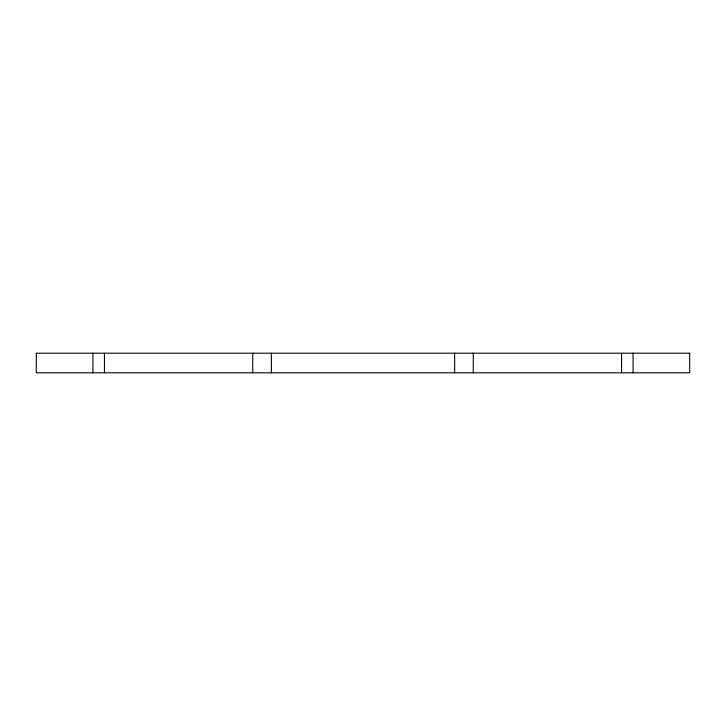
<?xml version="1.0" encoding="UTF-8"?>
<svg xmlns="http://www.w3.org/2000/svg" width="726" height="726" viewBox="0 0 726 726"><rect width="100%" height="100%" fill="white"/><g stroke="black" fill="none" stroke-linecap="round" stroke-linejoin="round"><path stroke-width="1.09" d="M633.072 353.199L633.072 372.801M621.547 353.199L621.547 372.801M473.279 353.199L473.279 372.801M454.63 353.199L454.63 372.801M271.37 353.199L271.37 372.801M252.721 353.199L252.721 372.801M104.453 353.199L104.453 372.801M92.928 353.199L92.928 372.801M689.7 353.199L36.3 353.199L36.3 372.801L689.7 372.801L689.7 353.199"/></g></svg>
